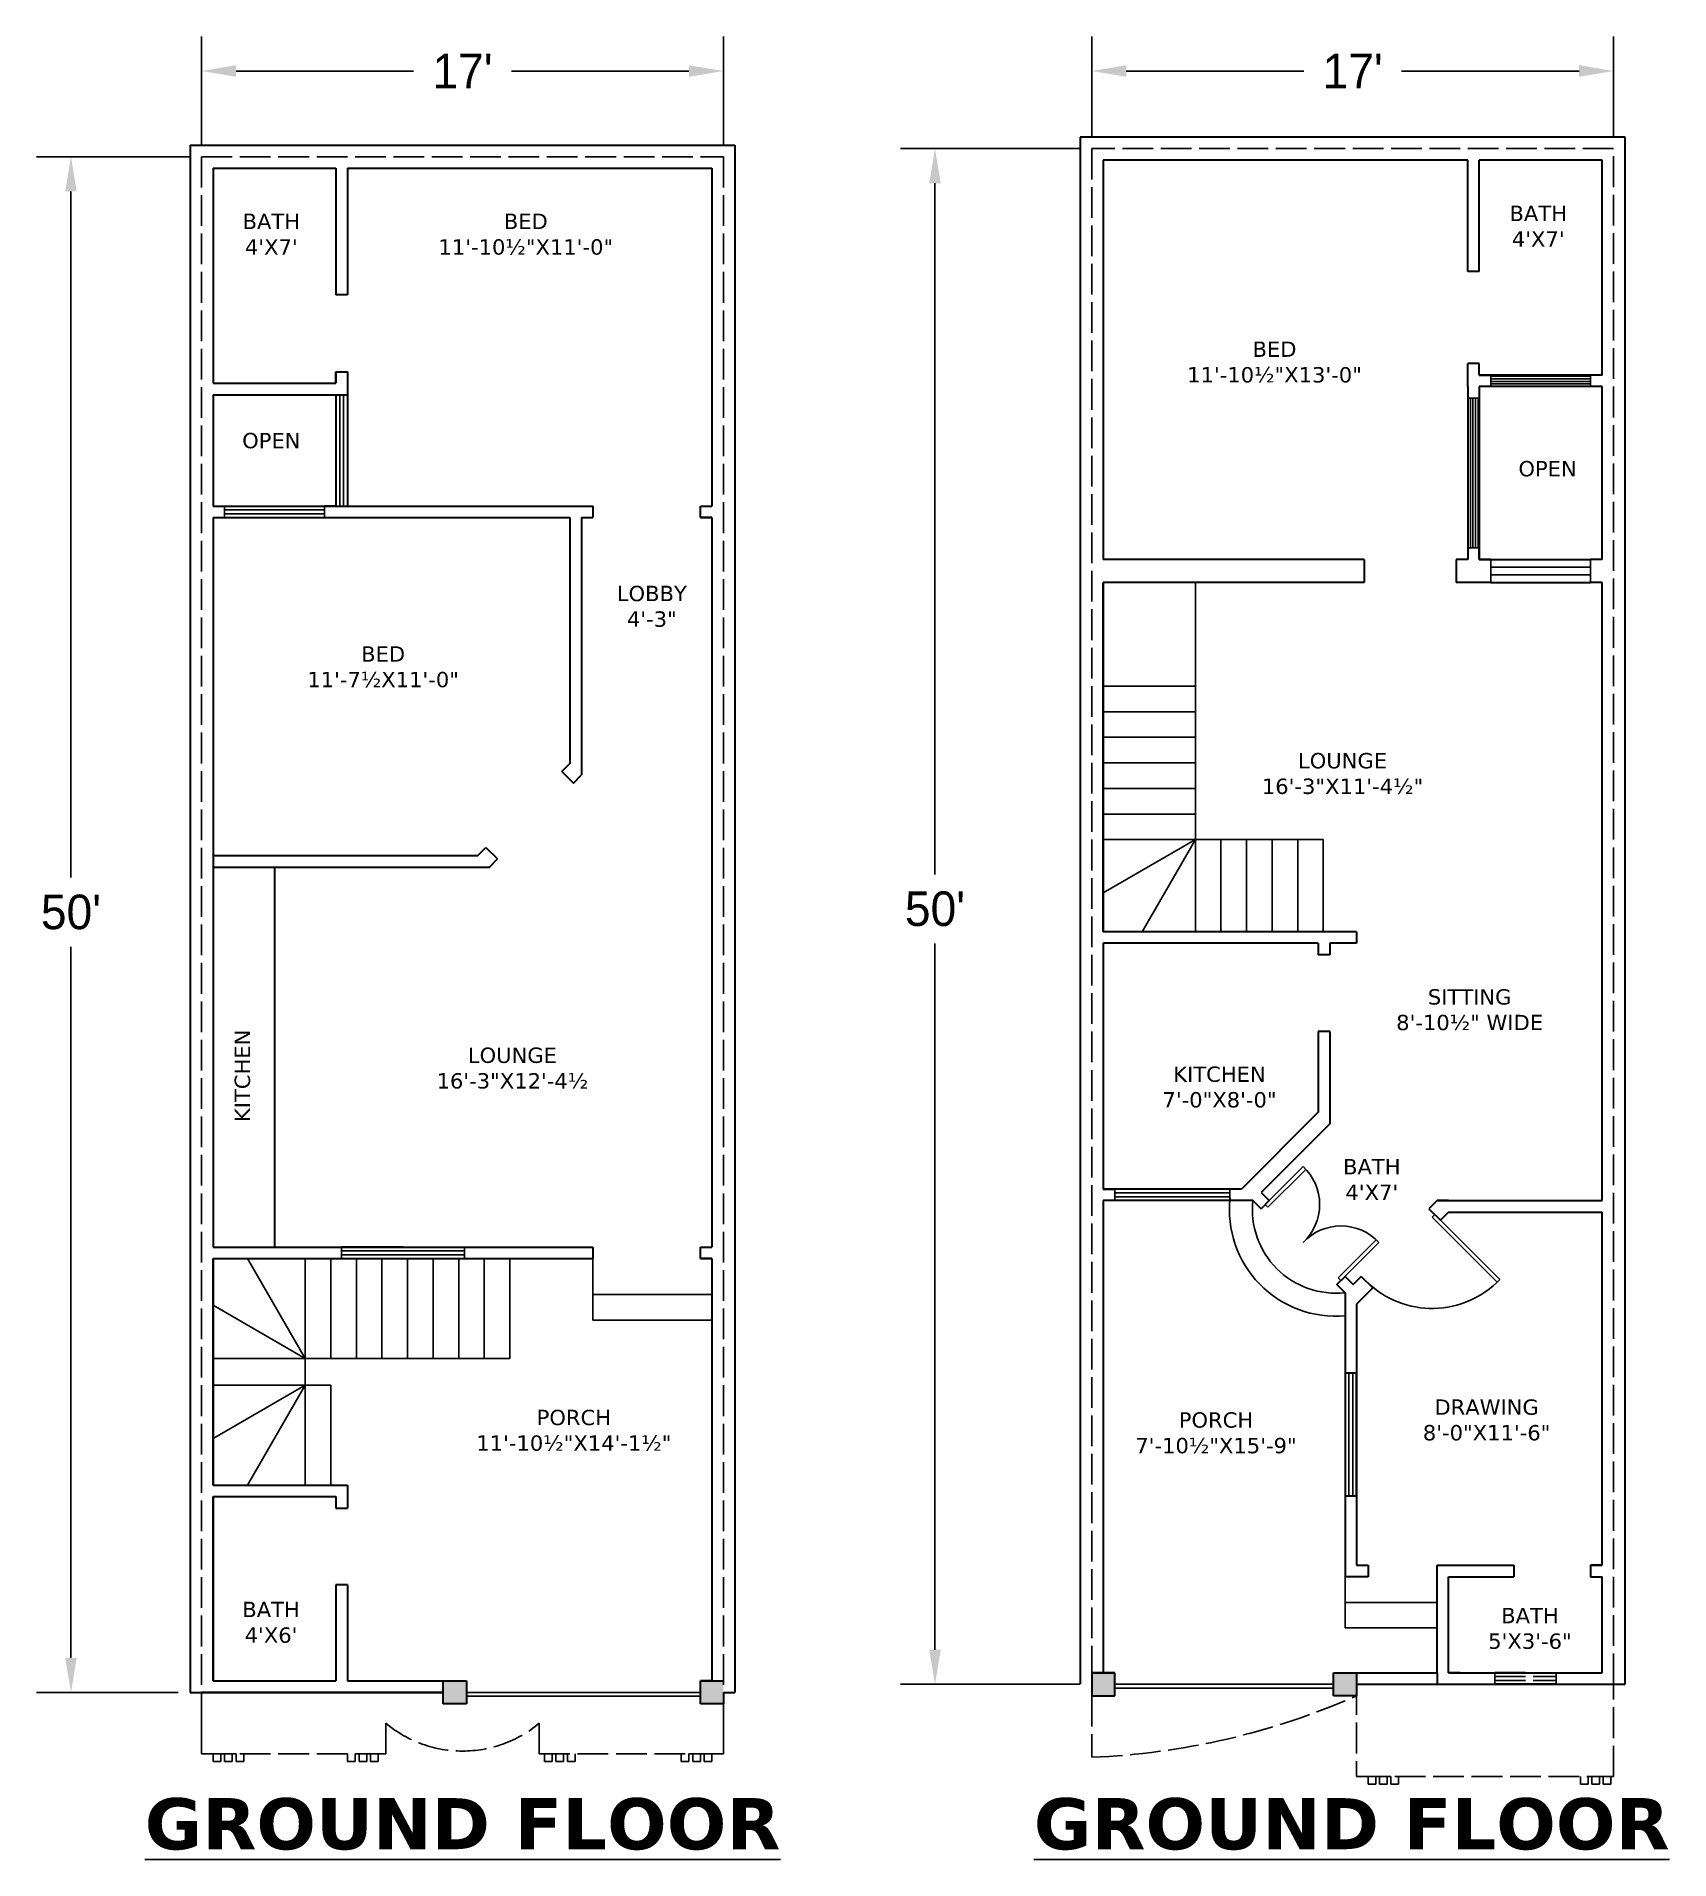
# Model space of a CAD drawing. Header units: inches. Extents: x -63 to 576, y -646 to 67.
import ezdxf

# ---------------------------------------------------------------- set-up
doc = ezdxf.new("R2010")
doc.units = ezdxf.units.IN
doc.header["$MEASUREMENT"] = 0
doc.linetypes.add('ACAD_ISO02W100', pattern=[15, 12, -3])
doc.dimstyles.get("Standard").update_dxf_attribs({"dimscale": 75, "dimtxt": 0.18, "dimasz": 0.18, "dimexe": 0.18, "dimexo": 0.0625, "dimgap": 0.09, "dimtad": 0, "dimtih": 1, "dimtoh": 1, "dimdec": 1, "dimzin": 0, "dimdsep": 46, "dimlunit": 4, "dimtxsty": 'Standard', "dimcen": 0.09, "dimadec": 0, "dimazin": 2, "dimtfac": 1, "dimtdec": 1, "dimtofl": 0, "dimtmove": 0, "dimatfit": 3, "dimfxl": 1, "dimtolj": 1, "dimtzin": 0, "dimarcsym": 0})

# ---------------------------------------------------------------- blocks, each defined once
blk = doc.blocks.new('*D1')
at = {"color": 0, "lineweight": -2, "transparency": 16777216}
for p, q in [((-2.68, 19.77), (-62.54, 19.77)), ((-49.04, 6.27), (-49.04, -261.87)), ((-49.04, -566.73), (-49.04, -288.87)), ((-7.18, -580.23), (-62.54, -580.23))]:
    blk.add_line(p, q, dxfattribs=at)
at = {"color": 0, "transparency": 16777216}
for points in [[(-51.29, 6.27), (-46.79, 6.27), (-49.04, 19.77)], [(-51.29, -566.73), (-46.79, -566.73), (-49.04, -580.23)]]:
    blk.add_solid(points, dxfattribs=at)
at = {"layer": 'Defpoints', "color": 0, "transparency": 16777216}
for p in [(2.01, 19.77), (-49.04, -580.23), (-2.49, -580.23)]:
    blk.add_point(p, dxfattribs=at)
at = {"color": 0, "transparency": 16777216, "insert": (-49.04, -275.37), "char_height": 13.5, "attachment_point": 5}
blk.add_mtext("\\A1;50'", dxfattribs=at)
blk = doc.blocks.new('*D2')
at = {"color": 0, "lineweight": -2, "transparency": 16777216}
for p, q in [((2.01, 24.46), (2.01, 66.78)), ((206.01, 24.46), (206.01, 66.78)), ((15.51, 53.28), (84.89, 53.28)), ((192.51, 53.28), (123.14, 53.28))]:
    blk.add_line(p, q, dxfattribs=at)
at = {"color": 0, "transparency": 16777216}
for points in [[(15.51, 55.53), (15.51, 51.03), (2.01, 53.28)], [(192.51, 55.53), (192.51, 51.03), (206.01, 53.28)]]:
    blk.add_solid(points, dxfattribs=at)
at = {"layer": 'Defpoints', "color": 0, "transparency": 16777216}
for p in [(206.01, 53.28), (2.01, 19.77), (206.01, 19.77)]:
    blk.add_point(p, dxfattribs=at)
at = {"color": 0, "transparency": 16777216, "insert": (104.01, 53.28), "char_height": 13.5, "attachment_point": 5}
blk.add_mtext("\\A1;17'", dxfattribs=at)
blk = doc.blocks.new('*D3')
at = {"color": 0, "lineweight": -2, "transparency": 16777216}
for p, q in [((345.29, 22.96), (275.2, 22.96)), ((288.7, 9.46), (288.7, -260.61)), ((288.7, -563.54), (288.7, -287.61)), ((345.29, -577.04), (275.2, -577.04))]:
    blk.add_line(p, q, dxfattribs=at)
at = {"color": 0, "transparency": 16777216}
for points in [[(286.45, 9.46), (290.95, 9.46), (288.7, 22.96)], [(286.45, -563.54), (290.95, -563.54), (288.7, -577.04)]]:
    blk.add_solid(points, dxfattribs=at)
at = {"layer": 'Defpoints', "color": 0, "transparency": 16777216}
for p in [(349.98, 22.96), (288.7, -577.04), (349.98, -577.04)]:
    blk.add_point(p, dxfattribs=at)
at = {"color": 0, "transparency": 16777216, "insert": (288.7, -274.11), "char_height": 13.5, "attachment_point": 5}
blk.add_mtext("\\A1;50'", dxfattribs=at)
blk = doc.blocks.new('*D4')
at = {"color": 0, "lineweight": -2, "transparency": 16777216}
for p, q in [((349.98, 27.64), (349.98, 66.78)), ((553.98, 27.64), (553.98, 66.78)), ((363.48, 53.28), (432.85, 53.28)), ((540.48, 53.28), (471.1, 53.28))]:
    blk.add_line(p, q, dxfattribs=at)
at = {"color": 0, "transparency": 16777216}
for points in [[(363.48, 55.53), (363.48, 51.03), (349.98, 53.28)], [(540.48, 55.53), (540.48, 51.03), (553.98, 53.28)]]:
    blk.add_solid(points, dxfattribs=at)
at = {"layer": 'Defpoints', "color": 0, "transparency": 16777216}
for p in [(553.98, 53.28), (349.98, 22.96), (553.98, 22.96)]:
    blk.add_point(p, dxfattribs=at)
at = {"color": 0, "transparency": 16777216, "insert": (451.98, 53.28), "char_height": 13.5, "attachment_point": 5}
blk.add_mtext("\\A1;17'", dxfattribs=at)

msp = doc.modelspace()

# ---------------------------------------------------------------- hatches: boundary and pattern name
h = msp.add_hatch()
h.set_pattern_fill('_USER', color=256, pattern_type=0)
h.set_pattern_definition([(0, (0, 0), (0, 1), [])])
h.paths.add_polyline_path([(544.98, -65.54), (505.98, -65.54), (505.98, -70.04), (544.98, -70.04)])
h = msp.add_hatch()
h.set_pattern_fill('_USER', color=256, angle=90, pattern_type=0)
h.set_pattern_definition([(90, (0, 0), (-1, 6e-17), [])])
h.paths.add_polyline_path([(501.48, -74.54), (496.98, -74.54), (496.98, -133.04), (501.48, -133.04)])
at = {"lineweight": 30}
h = msp.add_hatch(color=256, dxfattribs=at)
h.dxf.hatch_style = 1
h.paths.add_polyline_path([(105.51, -575.73), (96.51, -575.73), (96.51, -584.73), (105.51, -584.73)])
h = msp.add_hatch(color=256, dxfattribs=at)
h.dxf.hatch_style = 1
h.paths.add_polyline_path([(206.01, -580.23), (206.01, -575.73), (197.01, -575.73), (197.01, -584.73), (206.01, -584.73)])
h = msp.add_hatch(color=256, dxfattribs=at)
h.dxf.hatch_style = 1
h.paths.add_polyline_path([(358.98, -572.54), (349.98, -572.54), (349.98, -581.54), (358.98, -581.54)])
h.paths.add_polyline_path([(453.48, -572.54), (444.48, -572.54), (444.48, -581.54), (453.48, -581.54)])

# ---------------------------------------------------------------- linework, layer by layer
for p, q in [((-2.49, 24.27), (-2.49, -580.23)), ((-2.49, 24.27), (210.51, 24.27)), ((210.51, 24.27), (210.51, -580.23)), ((345.48, 27.46), (345.48, -577.04)), ((558.48, 27.46), (345.48, 27.46)), ((558.48, -577.04), (558.48, 27.46)), ((6.51, 15.27), (6.51, -68.73)), ((6.51, 15.27), (54.51, 15.27)), ((54.51, 15.27), (54.51, -34.23)), ((59.01, 15.27), (59.01, -34.23)), ((59.01, 15.27), (201.51, 15.27)), ((201.51, 15.27), (201.51, -116.73)), ((354.48, 18.46), (354.48, -137.54)), ((496.98, 18.46), (354.48, 18.46)), ((496.98, -25.04), (496.98, 18.46)), ((549.48, 18.46), (501.48, 18.46)), ((501.48, -25.04), (501.48, 18.46)), ((549.48, -65.54), (549.48, 18.46)), ((501.48, -25.04), (496.98, -25.04)), ((59.01, -34.23), (54.51, -34.23)), ((496.98, -70.04), (496.98, -61.04)), ((501.48, -61.04), (496.98, -61.04)), ((501.48, -65.54), (501.48, -61.04)), ((501.48, -65.54), (501.48, -61.04)), ((6.51, -68.73), (54.51, -68.73)), ((54.51, -68.73), (54.51, -64.23)), ((54.51, -64.23), (59.01, -64.23)), ((54.51, -64.23), (54.51, -68.73)), ((59.01, -64.23), (59.01, -73.23)), ((496.98, -70.04), (496.98, -137.54)), ((549.48, -65.54), (501.48, -65.54)), ((501.48, -65.54), (505.98, -65.54)), ((549.48, -70.04), (501.48, -70.04)), ((501.48, -70.04), (501.48, -137.54)), ((501.48, -70.04), (501.48, -74.54)), ((549.48, -65.54), (544.98, -65.54)), ((549.48, -137.54), (549.48, -70.04)), ((6.51, -73.23), (59.01, -73.23)), ((6.51, -73.23), (6.51, -116.73)), ((54.51, -73.23), (54.51, -116.73)), ((54.51, -73.23), (54.51, -116.73)), ((59.01, -73.23), (59.01, -116.73)), ((6.51, -116.73), (155.01, -116.73)), ((6.51, -116.73), (11.01, -116.73)), ((54.51, -116.73), (50.01, -116.73)), ((155.01, -116.73), (155.01, -121.23)), ((197.01, -121.23), (197.01, -116.73)), ((197.01, -116.73), (201.51, -116.73)), ((6.51, -121.23), (146.01, -121.23)), ((6.51, -121.23), (6.51, -406.23)), ((146.01, -121.23), (146.01, -217.23)), ((150.51, -121.23), (150.51, -221.73)), ((150.51, -121.23), (155.01, -121.23)), ((201.51, -121.23), (197.01, -121.23)), ((197.01, -121.23), (201.51, -121.23)), ((201.51, -121.23), (201.51, -406.23)), ((501.48, -137.54), (501.48, -133.04)), ((501.48, -133.04), (501.48, -133.04)), ((456.48, -137.54), (354.48, -137.54)), ((456.48, -137.54), (456.48, -146.54)), ((496.98, -137.54), (492.48, -137.54)), ((492.48, -137.54), (492.48, -146.54)), ((496.98, -137.54), (492.48, -137.54)), ((501.48, -137.54), (505.98, -137.54)), ((505.98, -137.54), (501.48, -137.54)), ((505.98, -137.54), (544.98, -137.54)), ((549.48, -137.54), (544.98, -137.54)), ((549.48, -137.54), (544.98, -137.54)), ((354.48, -283.04), (354.48, -146.54)), ((456.48, -146.54), (354.48, -146.54)), ((354.48, -146.54), (354.48, -283.04)), ((505.98, -146.54), (492.48, -146.54)), ((505.98, -146.54), (544.98, -146.54)), ((549.48, -146.54), (544.98, -146.54)), ((549.48, -388.04), (549.48, -146.54)), ((142.83, -220.41), (146.01, -217.23)), ((147.33, -224.91), (150.51, -221.73)), ((6.51, -253.23), (110.01, -253.23)), ((110.01, -253.23), (113.19, -250.05)), ((114.51, -257.73), (117.69, -254.55)), ((6.51, -257.73), (114.51, -257.73)), ((6.51, -257.73), (30.51, -257.73)), ((30.51, -257.73), (30.51, -406.23)), ((453.48, -283.04), (354.48, -283.04)), ((453.48, -283.04), (453.48, -287.54)), ((438.48, -287.54), (354.48, -287.54)), ((354.48, -287.54), (354.48, -383.54)), ((438.48, -287.54), (438.48, -292.04)), ((442.98, -292.04), (438.48, -292.04)), ((453.48, -287.54), (442.98, -287.54)), ((442.98, -287.54), (442.98, -292.04)), ((442.98, -287.54), (442.98, -292.04)), ((442.98, -322.04), (438.48, -322.04)), ((438.48, -322.04), (438.48, -353.54)), ((442.98, -322.04), (442.98, -358.04)), ((438.48, -353.54), (408.48, -383.54)), ((442.98, -358.04), (416.16, -384.86)), ((408.48, -383.54), (354.48, -383.54)), ((408.48, -383.54), (354.48, -383.54)), ((354.48, -383.54), (358.98, -383.54)), ((408.48, -383.54), (403.98, -383.54)), ((412.98, -388.04), (354.48, -388.04)), ((354.48, -388.04), (354.48, -572.54)), ((412.98, -388.04), (416.16, -391.23)), ((416.16, -391.23), (412.98, -388.04)), ((416.16, -384.86), (419.34, -388.04)), ((416.16, -384.86), (419.34, -388.04)), ((419.34, -388.04), (416.16, -391.23)), ((484.98, -388.04), (481.8, -391.23)), ((481.8, -391.23), (486.3, -395.73)), ((489.48, -388.04), (484.98, -388.04)), ((484.98, -388.04), (549.48, -388.04)), ((489.48, -388.04), (549.48, -388.04)), ((489.48, -392.54), (486.3, -395.73)), ((489.48, -392.54), (549.48, -392.54)), ((489.48, -392.54), (549.48, -392.54)), ((549.48, -530.54), (549.48, -392.54)), ((6.51, -406.23), (155.01, -406.23)), ((6.51, -410.73), (155.01, -410.73)), ((6.51, -499.23), (6.51, -410.73)), ((6.51, -410.73), (6.51, -499.23)), ((80.76, -406.23), (56.76, -406.23)), ((56.76, -406.23), (104.76, -406.23)), ((56.76, -410.73), (104.76, -410.73)), ((80.76, -406.23), (104.76, -406.23)), ((155.01, -406.23), (155.01, -410.73)), ((197.01, -410.73), (197.01, -406.23)), ((197.01, -406.23), (201.51, -406.23)), ((201.51, -410.73), (197.01, -410.73)), ((197.01, -410.73), (201.51, -410.73)), ((201.51, -410.73), (201.51, -424.73)), ((445.8, -420.86), (448.98, -417.68)), ((448.98, -417.68), (452.16, -420.86)), ((448.98, -417.68), (452.16, -420.86)), ((452.16, -420.86), (455.34, -417.67)), ((455.34, -417.68), (452.16, -420.86)), ((455.34, -417.67), (459.84, -422.18)), ((448.98, -424.04), (445.8, -420.86)), ((445.8, -420.86), (448.98, -424.04)), ((448.98, -424.04), (448.98, -535.04)), ((448.98, -424.04), (448.98, -535.04)), ((459.84, -422.18), (453.48, -428.54)), ((453.48, -428.54), (453.48, -530.54)), ((453.48, -428.54), (453.48, -530.54)), ((201.51, -434.73), (201.51, -575.73)), ((6.51, -463.23), (6.51, -446.73)), ((453.46, -455.54), (448.98, -455.54)), ((448.98, -455.54), (448.98, -503.54)), ((453.48, -479.54), (453.46, -455.54)), ((453.48, -503.54), (453.48, -455.54)), ((453.48, -479.54), (453.48, -503.54)), ((6.51, -499.23), (59.01, -499.23)), ((6.51, -575.73), (6.51, -503.73)), ((6.51, -503.73), (54.51, -503.73)), ((6.51, -503.73), (6.51, -575.73)), ((54.51, -503.73), (54.51, -508.23)), ((54.51, -503.73), (54.51, -508.23)), ((54.51, -503.73), (54.51, -508.23)), ((59.01, -499.23), (59.01, -508.23)), ((453.48, -503.54), (448.98, -503.54)), ((54.51, -508.23), (59.01, -508.23)), ((453.48, -530.54), (457.98, -530.54)), ((453.48, -530.54), (457.98, -530.54)), ((457.98, -530.54), (457.98, -535.04)), ((484.98, -535.04), (484.98, -530.54)), ((484.98, -530.54), (514.98, -530.54)), ((514.98, -530.54), (514.98, -535.04)), ((549.48, -530.54), (544.98, -530.54)), ((544.98, -530.54), (544.98, -535.04)), ((544.98, -530.54), (549.48, -530.54)), ((59.01, -538.23), (54.51, -538.23)), ((54.51, -538.23), (54.51, -575.73)), ((54.51, -538.23), (54.51, -575.73)), ((59.01, -538.23), (59.01, -575.73)), ((453.48, -535.04), (448.98, -535.04)), ((457.98, -535.04), (453.48, -535.04)), ((484.98, -572.54), (484.98, -535.04)), ((489.48, -535.04), (514.98, -535.04)), ((489.48, -572.54), (489.48, -535.04)), ((544.98, -535.04), (549.48, -535.04)), ((549.48, -572.54), (549.48, -535.04)), ((549.48, -572.54), (549.48, -535.04)), ((6.51, -575.73), (54.51, -575.73)), ((59.01, -575.73), (105.51, -575.73)), ((96.51, -584.73), (96.51, -575.73)), ((105.51, -575.73), (105.51, -584.73)), ((197.01, -584.73), (197.01, -575.73)), ((197.01, -575.73), (206.01, -575.73)), ((201.51, -575.73), (197.01, -575.73)), ((197.01, -575.73), (206.01, -575.73)), ((349.98, -572.54), (358.98, -572.54)), ((349.98, -572.54), (349.98, -581.54)), ((358.98, -572.54), (349.98, -572.54)), ((358.98, -581.54), (358.98, -572.54)), ((444.48, -581.54), (444.48, -572.54)), ((444.48, -572.54), (453.48, -572.54)), ((444.48, -572.54), (484.98, -572.54)), ((448.98, -572.54), (453.48, -572.54)), ((453.48, -572.54), (453.48, -581.54)), ((484.98, -572.54), (484.98, -577.04)), ((493.98, -572.54), (489.48, -572.54)), ((489.48, -572.54), (549.48, -572.54)), ((493.98, -572.54), (549.48, -572.54)), ((519.48, -572.54), (507.48, -572.54)), ((507.48, -572.54), (531.48, -572.54)), ((519.48, -572.54), (531.48, -572.54)), ((-2.49, -580.23), (96.51, -580.23)), ((96.51, -580.23), (2.01, -580.23)), ((206.01, -580.23), (206.01, -584.73)), ((206.01, -580.23), (210.51, -580.23)), ((349.98, -581.54), (358.98, -581.54)), ((453.48, -581.54), (444.48, -581.54)), ((453.48, -577.04), (553.98, -577.04)), ((507.48, -577.04), (519.48, -577.04)), ((531.48, -577.04), (507.48, -577.04)), ((531.48, -577.04), (519.48, -577.04)), ((519.48, -577.04), (531.48, -577.04)), ((553.98, -577.04), (558.48, -577.04)), ((105.51, -584.73), (96.51, -584.73)), ((206.01, -584.73), (197.01, -584.73))]:
    msp.add_line(p, q, dxfattribs=at)
at = {"linetype": 'ACAD_ISO02W100'}
for p, q in [((349.98, 22.96), (349.98, -577.04)), ((553.98, 22.96), (349.98, 22.96)), ((553.98, -577.04), (553.98, 22.96)), ((2.01, 19.77), (2.01, -580.23)), ((2.01, 19.77), (206.01, 19.77)), ((206.01, 19.77), (206.01, -580.23)), ((507.48, -574.04), (531.48, -574.04)), ((507.48, -575.54), (531.48, -575.54)), ((349.98, -581.54), (349.98, -605.54)), ((453.48, -577.04), (453.48, -613.04)), ((553.98, -613.04), (553.98, -577.04)), ((74.01, -604.23), (74.01, -592.23)), ((134.01, -592.23), (134.01, -604.23)), ((2.01, -604.23), (74.01, -604.23)), ((2.01, -604.23), (6.51, -604.23)), ((6.51, -604.23), (6.51, -607.23)), ((9.51, -607.23), (9.51, -604.23)), ((9.51, -604.23), (11.01, -604.23)), ((11.01, -604.23), (11.01, -607.23)), ((14.01, -607.23), (14.01, -604.23)), ((14.01, -604.23), (15.51, -604.23)), ((15.51, -604.23), (15.51, -607.23)), ((18.51, -607.23), (18.51, -604.23)), ((59.09, -604.23), (59.09, -607.23)), ((62.09, -607.23), (62.09, -604.23)), ((63.59, -604.23), (63.59, -607.23)), ((66.59, -607.23), (66.59, -604.23)), ((68.09, -604.23), (68.09, -607.23)), ((71.09, -607.23), (71.09, -604.23)), ((134.01, -604.23), (206.01, -604.23)), ((136, -604.23), (136, -607.23)), ((139, -607.23), (139, -604.23)), ((140.5, -604.23), (140.5, -607.23)), ((143.5, -607.23), (143.5, -604.23)), ((145, -604.23), (145, -607.23)), ((148, -607.23), (148, -604.23)), ((189.51, -607.23), (189.51, -604.23)), ((194.01, -604.23), (192.51, -604.23)), ((192.51, -604.23), (192.51, -607.23)), ((194.01, -607.23), (194.01, -604.23)), ((198.51, -604.23), (197.01, -604.23)), ((197.01, -604.23), (197.01, -607.23)), ((198.51, -607.23), (198.51, -604.23)), ((206.01, -604.23), (201.51, -604.23)), ((201.51, -604.23), (201.51, -607.23)), ((6.51, -607.23), (9.51, -607.23)), ((11.01, -607.23), (14.01, -607.23)), ((15.51, -607.23), (18.51, -607.23)), ((59.09, -607.23), (62.09, -607.23)), ((63.59, -607.23), (66.59, -607.23)), ((68.09, -607.23), (71.09, -607.23)), ((136, -607.23), (139, -607.23)), ((140.5, -607.23), (143.5, -607.23)), ((145, -607.23), (148, -607.23)), ((192.51, -607.23), (189.51, -607.23)), ((197.01, -607.23), (194.01, -607.23)), ((201.51, -607.23), (198.51, -607.23)), ((453.48, -613.04), (553.98, -613.04)), ((453.48, -613.04), (457.98, -613.04)), ((457.98, -613.04), (457.98, -616.04)), ((457.98, -616.04), (460.98, -616.04)), ((460.98, -616.04), (460.98, -613.04)), ((460.98, -613.04), (462.48, -613.04)), ((462.48, -613.04), (462.48, -616.04)), ((462.48, -616.04), (465.48, -616.04)), ((465.48, -616.04), (465.48, -613.04)), ((465.48, -613.04), (466.86, -613.04)), ((466.86, -613.04), (466.86, -616.04)), ((466.86, -616.04), (469.86, -616.04)), ((469.86, -616.04), (469.86, -613.04)), ((540.97, -613.04), (540.97, -616.04)), ((540.97, -616.04), (543.97, -616.04)), ((543.97, -616.04), (543.97, -613.04)), ((543.97, -613.04), (545.47, -613.04)), ((545.47, -613.04), (545.47, -616.04)), ((545.47, -616.04), (548.47, -616.04)), ((548.47, -616.04), (548.47, -613.04)), ((548.47, -613.04), (549.85, -613.04)), ((549.85, -613.04), (549.85, -616.04)), ((549.85, -616.04), (552.85, -616.04)), ((552.85, -616.04), (552.85, -613.04))]:
    msp.add_line(p, q, dxfattribs=at)
for p, q in [((505.98, -65.54), (505.98, -70.04)), ((544.98, -65.54), (544.98, -70.04)), ((56.01, -73.23), (56.01, -116.73)), ((57.51, -73.23), (57.51, -116.73)), ((501.48, -74.54), (496.98, -74.54)), ((11.01, -116.73), (11.01, -121.23)), ((11.01, -118.23), (50.01, -118.23)), ((11.01, -119.73), (50.01, -119.73)), ((50.01, -116.73), (50.01, -121.23)), ((501.48, -133.04), (496.98, -133.04)), ((505.98, -137.54), (505.98, -146.54)), ((505.98, -140.54), (544.98, -140.54)), ((544.98, -137.54), (544.98, -146.54)), ((390.48, -283.04), (390.48, -146.54)), ((505.98, -143.54), (544.98, -143.54)), ((390.48, -187.04), (354.48, -187.04)), ((390.48, -197.04), (354.48, -197.04)), ((390.48, -207.04), (354.48, -207.04)), ((390.48, -217.04), (354.48, -217.04)), ((390.48, -227.04), (354.48, -227.04)), ((390.48, -237.04), (354.48, -237.04)), ((440.48, -247.04), (354.48, -247.04)), ((390.48, -247.04), (354.48, -267.83)), ((390.48, -247.04), (369.7, -283.04)), ((400.48, -283.04), (400.48, -247.04)), ((410.48, -283.04), (410.48, -247.04)), ((420.48, -283.04), (420.48, -247.04)), ((430.48, -283.04), (430.48, -247.04)), ((440.48, -283.04), (440.48, -247.04)), ((417.75, -389.63), (432.6, -374.79)), ((418.81, -390.69), (433.66, -375.85)), ((432.6, -374.79), (433.66, -375.85)), ((358.98, -383.54), (358.98, -388.04)), ((403.98, -383.54), (403.98, -388.04)), ((403.98, -385.04), (358.98, -385.04)), ((403.98, -386.54), (358.98, -386.54)), ((417.75, -389.63), (418.81, -390.69)), ((482.99, -394.54), (484.05, -393.48)), ((482.99, -394.54), (508.45, -419.99)), ((484.05, -393.48), (509.51, -418.93)), ((446.33, -418.21), (461.18, -403.36)), ((447.39, -419.27), (462.24, -404.42)), ((461.18, -403.36), (462.24, -404.42)), ((42.51, -449.73), (20, -410.73)), ((42.51, -499.23), (42.51, -410.73)), ((52.51, -449.73), (52.51, -410.73)), ((56.76, -406.23), (56.76, -410.73)), ((56.76, -407.73), (104.76, -407.73)), ((56.76, -409.23), (104.76, -409.23)), ((62.51, -449.73), (62.51, -410.73)), ((72.51, -449.73), (72.51, -410.73)), ((82.51, -449.73), (82.51, -410.73)), ((92.51, -449.73), (92.51, -410.73)), ((102.51, -449.73), (102.51, -410.73)), ((104.76, -406.23), (104.76, -410.73)), ((112.51, -449.73), (112.51, -410.73)), ((122.51, -449.73), (122.51, -410.73)), ((155.01, -410.73), (155.01, -434.73)), ((446.33, -418.21), (447.39, -419.27)), ((508.45, -419.99), (509.51, -418.93)), ((155.01, -424.73), (201.51, -424.73)), ((42.51, -449.73), (6.51, -428.95)), ((155.01, -434.73), (201.51, -434.73)), ((6.51, -449.73), (122.51, -449.73)), ((453.48, -455.54), (448.98, -455.54)), ((450.48, -503.54), (450.48, -455.54)), ((451.98, -503.54), (451.98, -455.54)), ((6.51, -460.23), (52.51, -460.23)), ((42.51, -460.23), (6.51, -481.02)), ((42.51, -460.23), (20, -499.23)), ((52.51, -499.23), (52.51, -460.23)), ((448.98, -503.54), (453.48, -503.54)), ((448.98, -535.04), (448.98, -555.04)), ((448.98, -545.04), (484.98, -545.04)), ((448.98, -555.04), (484.98, -555.04)), ((507.48, -572.54), (507.48, -577.04)), ((507.48, -577.04), (507.48, -572.54)), ((531.48, -572.54), (531.48, -577.04)), ((531.48, -572.54), (531.48, -577.04)), ((2.01, -580.23), (2.01, -604.23)), ((197.01, -580.23), (105.51, -580.23)), ((105.51, -581.73), (197.01, -581.73)), ((358.98, -577.04), (444.48, -577.04)), ((442.98, -577.04), (358.98, -577.04)), ((358.98, -577.04), (444.48, -577.04)), ((358.98, -578.54), (444.48, -578.54)), ((206.01, -604.23), (206.01, -584.73))]:
    msp.add_line(p, q)
at = {"linetype": 'ACAD_ISO02W100', "lineweight": 30}
for p, q in [((146.01, -217.23), (142.83, -220.41)), ((142.83, -220.41), (147.33, -224.91)), ((110.01, -253.23), (113.19, -250.05)), ((113.19, -250.05), (117.69, -254.55)), ((201.51, -424.73), (201.51, -434.73))]:
    msp.add_line(p, q, dxfattribs=at)
for centre, radius, start, end in [((418.84, -389.6), 20.22, 312.75384, 47.12556), ((445.4, -391.63), 41.61, 173.69111, 274.94057), ((445.4, -391.63), 32.61, 173.69111, 276.30889), ((447.42, -418.18), 20.22, 42.87444, 137.24616), ((483.05, -393.54), 36.67, 226.02047, 316.17201), ((445.4, -391.63), 32.61, 294.56383, 294.72747)]:
    msp.add_arc(centre, radius, start, end)
at = {"linetype": 'ACAD_ISO02W100'}
for centre, radius, start, end in [((338.91, -322.62), 283.14, 272.24112, 293.86938), ((104.01, -556.51), 46.64, 229.97154, 310.02846)]:
    msp.add_arc(centre, radius, start, end, dxfattribs=at)

# ---------------------------------------------------------------- texts
at = {"linetype": 'ACAD_ISO02W100', "lineweight": 30, "char_height": 6, "attachment_point": 1}
for s, width, insert in [("\\pxqc;{\\fVerdana|b0|i0|c0|p34;BATH\\P4'X7'}", 36.1773, (506.41, 0.66)), ("\\pxqc;{\\fVerdana|b0|i0|c0|p34;BATH\\P4'X7'}", 38.0429, (10.26, -2.45)), ('\\pxqc;{\\fVerdana|b0|i0|c0|p34;BED\\P11\'-10½"X11\'-0"}', 38.0429, (109.73, -2.45)), ('\\pxqc;{\\fVerdana|b0|i0|c0|p34;BED\\P11\'-10½"X13\'-0"}', 74.6442, (384.09, -52.4)), ('\\pxqc;{\\fVerdana|b0|i0|c0|p34;OPEN}', 38.0429, (10.26, -88.11)), ('\\pxqc;{\\fVerdana|b0|i0|c0|p34;OPEN}', 36.1773, (510.07, -99.08)), ('\\pxqc;{\\fVerdana|b0|i0|c0|p34;LOBBY\\P4\'-3"}', 38.0429, (158.99, -147.85)), ('\\pxqc;{\\fVerdana|b0|i0|c0|p34;BED\\P11\'-7½X11\'-0"}', 38.0429, (53.95, -171.48)), ('\\pxqc;{\\fVerdana|b0|i0|c0|p34;SITTING\\P8\'-10½" WIDE}', 64.1116, (465.63, -305.47)), ('\\pxqc;{\\fVerdana|b0|i0|c0|p34;LOUNGE\\P16\'-3"X12\'-4½}', 61.5556, (92.73, -328.27)), ('\\pxqc;{\\fVerdana|b0|i0|c0|p34;KITCHEN\\P7\'-0"X8\'-0"}', 47.1678, (376.33, -335.67)), ('\\pxqc;{\\fVerdana|b0|i0|c0|p34;PORCH\\P11\'-10½"X14\'-1½"}', 38.0429, (128.52, -469.8)), ('\\pxqc;{\\fVerdana|b0|i0|c0|p34;DRAWING\\P8\'-0"X11\'-6"}', 54.4949, (477.08, -465.75)), ('\\pxqc;{\\fVerdana|b0|i0|c0|p34;PORCH\\P7\'-10½"X15\'-9"}', 66.4013, (365.34, -470.78)), ("\\pxqc;{\\fVerdana|b0|i0|c0|p34;BATH\\P4'X6'}", 38.0429, (10.15, -544.82)), ('\\pxqc;{\\fVerdana|b0|i0|c0|p34;BATH\\P5\'X3\'-6"}', 36.1773, (503.18, -547.19))]:
    msp.add_mtext_dynamic_manual_height_columns(s, width=width, gutter_width=1, heights=[0], dxfattribs=dict(at, insert=insert))
at = {"linetype": 'ACAD_ISO02W100', "char_height": 6, "attachment_point": 1}
for s, width, insert in [('\\pxqc;{\\fVerdana|b0|i0|c0|p34;LOUNGE\\P16\'-3"X11\'-4½"}', 68.2331, (413.89, -213.18)), ("\\pxqc;{\\fVerdana|b0|i0|c0|p34;BATH\\P4'X7'}", 36.1773, (441.36, -371.81))]:
    msp.add_mtext_dynamic_manual_height_columns(s, width=width, gutter_width=1, heights=[0], dxfattribs=dict(at, insert=insert))
at = {"linetype": 'ACAD_ISO02W100', "lineweight": 30, "insert": (14.95, -358.35), "char_height": 6, "attachment_point": 1, "rotation": 90}
msp.add_mtext_dynamic_manual_height_columns('\\pxqc;{\\fVerdana|b0|i0|c0|p34;KITCHEN}', width=38.0429, gutter_width=1, heights=[0], dxfattribs=at)
at = {"char_height": 20, "attachment_point": 1}
for insert in [(-20.23, -621.52), (327.32, -621.52)]:
    msp.add_mtext_dynamic_manual_height_columns('{\\fVerdana|b1|i0|c0|p34;\\LGROUND FLOOR}', width=254.9468, gutter_width=1, heights=[0], dxfattribs=dict(at, insert=insert))

# ---------------------------------------------------------------- dimensions: what is measured, and where the dimension line sits
dim = msp.add_linear_dim(base=(206.01, 53.28), p1=(2.01, 19.77), p2=(206.01, 19.77), dimstyle='Standard')
dim.commit()
dim.dimension.update_dxf_attribs({"geometry": '*D2', "text_midpoint": (104.01, 53.28)})
dim = msp.add_linear_dim(base=(553.98, 53.28), p1=(349.98, 22.96), p2=(553.98, 22.96), dimstyle='Standard')
dim.commit()
dim.dimension.update_dxf_attribs({"geometry": '*D4', "text_midpoint": (451.98, 53.28), "dimtype": 160})
for base, p1, p2, picture, middle in [((288.7, -577.04), (349.98, 22.96), (349.98, -577.04), '*D3', (288.7, -274.11)), ((-49.04, -580.23), (2.01, 19.77), (-2.49, -580.23), '*D1', (-49.04, -275.37))]:
    dim = msp.add_linear_dim(base=base, p1=p1, p2=p2, angle=90, dimstyle='Standard')
    dim.commit()
    dim.dimension.update_dxf_attribs({"geometry": picture, "text_midpoint": middle, "dimtype": 160})

doc.saveas('drawing.dxf')
